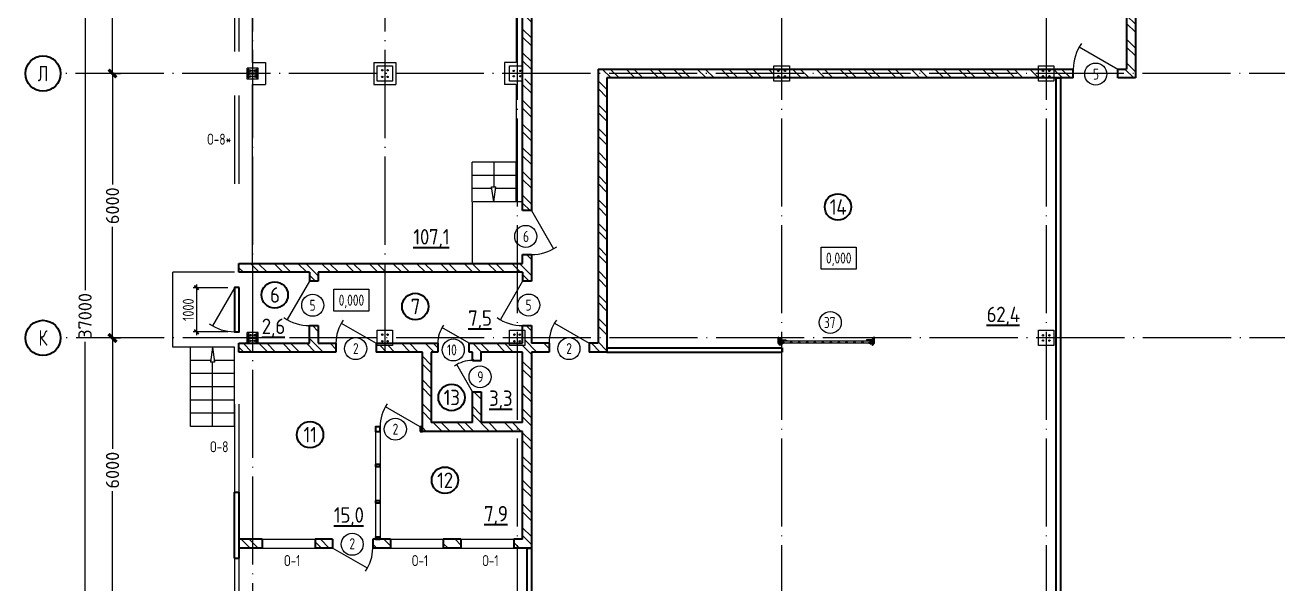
# Model space of a CAD drawing. Extents: x -965262 to 1142518, y -357520 to 71675.
# Drawn here: x -853614 to -825195, y -304829 to -292146 of the extents above; entities that cross this region are included whole.
import ezdxf

# ---------------------------------------------------------------- set-up
doc = ezdxf.new("R2010")
doc.units = 0
doc.header["$LTSCALE"] = 10
doc.linetypes.add('DOTE', pattern=[2.42, 2, -0.2, 0.02, -0.2])
doc.layers.get('0').update_dxf_attribs({"linetype": 'CONTINUOUS', "lineweight": 30})
doc.layers.get('Defpoints').update_dxf_attribs({"linetype": 'CONTINUOUS'})
doc.layers.add('DOTE', color=7, linetype='DOTE', lineweight=9)
doc.styles.add('GOST 2.304', font='isocpeur.ttf', dxfattribs={"width": 0.75, "height": 250})
doc.styles.add('GOST-2.304_Type-B', font='isocpeur.ttf', dxfattribs={"width": 0.9})
doc.styles.get("Standard").update_dxf_attribs({"font": 'isocpeur.ttf', "height": 300})
doc.styles.add('ГОСТ 2м', font='isocpeur.ttf', dxfattribs={"width": 0.8, "height": 250})
doc.dimstyles.get("Standard").update_dxf_attribs({"dimscale": 100, "dimtxt": 300, "dimasz": 1.8, "dimexe": 1.8, "dimexo": 0.625, "dimgap": 0.9, "dimtad": 0, "dimdec": 0, "dimzin": 0, "dimdsep": 46, "dimtxsty": 'Standard', "dimblk": 'ARCHTICK', "dimcen": 0.9, "dimclrd": 256, "dimclre": 256, "dimclrt": 256, "dimadec": 0, "dimazin": 0, "dimtfac": 1, "dimtdec": 0, "dimtofl": 0, "dimtmove": 0, "dimatfit": 3, "dimfxl": 1, "dimtolj": 1, "dimtzin": 0, "dimlwd": 15, "dimlwe": 15, "dimarcsym": 0})
doc.dimstyles.new('ГОСТ 2м', dxfattribs={"dimtxt": 250, "dimasz": 100, "dimexe": 75, "dimexo": 150, "dimgap": 62.5, "dimtad": 1, "dimdec": 0, "dimtxsty": 'ГОСТ 2м', "dimblk": 'ARCHTICK', "dimcen": 150, "dimdle": 75, "dimclrd": 256, "dimclre": 256, "dimclrt": 256, "dimadec": 0, "dimazin": 0, "dimtfac": 1, "dimtdec": 0, "dimtmove": 0, "dimatfit": 3, "dimldrblk": 'OBLIQUE', "dimfxl": 1, "dimlwd": 15, "dimlwe": 15, "dimarcsym": 0})

# ---------------------------------------------------------------- blocks, each defined once
blk = doc.blocks.new('MC2')
at = {"lineweight": 15}
for p, q in [((68127, 41566), (68127, 39900)), ((69794, 41566), (68127, 41566)), ((69794, 39900), (68127, 39900)), ((69794, 41566), (69794, 39900))]:
    blk.add_line(p, q, dxfattribs=at)
for p, q in [((69627, 41400), (68294, 41400)), ((68294, 41400), (68294, 41320)), ((68934, 41320), (68294, 41320)), ((68934, 40146), (68294, 40146)), ((68294, 40146), (68294, 40066)), ((69627, 40066), (68294, 40066)), ((68934, 41320), (68934, 40146)), ((69627, 41320), (68987, 41320)), ((68987, 41320), (68987, 40146)), ((69627, 40146), (68987, 40146)), ((69627, 41400), (69627, 41320)), ((69627, 40146), (69627, 40066))]:
    blk.add_line(p, q)
for centre in [(68527, 41033), (68527, 40433), (69394, 41033), (69394, 40433)]:
    blk.add_circle(centre, 107, dxfattribs=at)
blk = doc.blocks.new('anchor.bolt')
for p, q in [((-0.07, 0), (-0.07, -0.72)), ((0.07, 0), (0.07, -0.06)), ((-0.1, -0.04), (-0.07, -0.03)), ((-0.1, -0.04), (0.09, -0.06)), ((0.07, -0.07), (-0.1, -0.04)), ((-0.1, -0.11), (-0.07, -0.1)), ((-0.1, -0.11), (0.09, -0.13)), ((0.07, -0.14), (-0.1, -0.11)), ((-0.1, -0.18), (-0.07, -0.17)), ((-0.1, -0.18), (0.09, -0.2)), ((0.07, -0.21), (-0.1, -0.18)), ((-0.1, -0.25), (-0.07, -0.24)), ((-0.1, -0.25), (0.09, -0.27)), ((0.07, -0.28), (-0.1, -0.25)), ((-0.1, -0.32), (-0.07, -0.31)), ((-0.1, -0.32), (0.09, -0.34)), ((0.07, -0.35), (-0.1, -0.32)), ((-0.1, -0.39), (-0.07, -0.38)), ((-0.1, -0.39), (0.09, -0.41)), ((0.07, -0.42), (-0.1, -0.39)), ((-0.1, -0.46), (-0.07, -0.45)), ((-0.1, -0.46), (0.09, -0.48)), ((0.07, -0.49), (-0.1, -0.46)), ((-0.1, -0.53), (-0.07, -0.52)), ((-0.1, -0.53), (0.09, -0.55)), ((0.07, -0.56), (-0.1, -0.53)), ((-0.09, -0.6), (-0.07, -0.59)), ((-0.09, -0.6), (0.09, -0.62)), ((0.07, -0.63), (-0.09, -0.6)), ((-0.07, -0.72), (0, -0.8)), ((-0.04, -0.62), (-0.06, -0.63)), ((-0.06, -0.64), (-0.06, -0.63)), ((-0.06, -0.73), (-0.06, -0.64)), ((0, -0.79), (-0.06, -0.73)), ((-0.01, -0.63), (-0.04, -0.62)), ((-0.03, -0.63), (0, -0.79)), ((-0.03, -0.63), (0.01, -0.78)), ((-0.02, -0.63), (0.01, -0.77)), ((-0.01, -0.63), (0.02, -0.76)), ((0.03, -0.69), (-0.01, -0.63)), ((0, -0.64), (0.03, -0.75)), ((0, -0.8), (0.07, -0.72)), ((0, -0.79), (0.03, -0.74)), ((0.01, -0.66), (0.03, -0.74)), ((0.03, -0.74), (0.03, -0.69)), ((0.07, -0.06), (0.09, -0.06)), ((0.09, -0.06), (0.07, -0.07)), ((0.07, -0.07), (0.07, -0.13)), ((0.07, -0.13), (0.09, -0.13)), ((0.09, -0.13), (0.07, -0.14)), ((0.07, -0.14), (0.07, -0.2)), ((0.07, -0.2), (0.09, -0.2)), ((0.09, -0.2), (0.07, -0.21)), ((0.07, -0.21), (0.07, -0.27)), ((0.07, -0.27), (0.09, -0.27)), ((0.09, -0.27), (0.07, -0.28)), ((0.07, -0.28), (0.07, -0.34)), ((0.07, -0.33), (0.09, -0.34)), ((0.09, -0.34), (0.07, -0.35)), ((0.07, -0.35), (0.07, -0.41)), ((0.07, -0.4), (0.09, -0.41)), ((0.09, -0.41), (0.07, -0.42)), ((0.07, -0.42), (0.07, -0.48)), ((0.07, -0.47), (0.09, -0.48)), ((0.09, -0.48), (0.07, -0.49)), ((0.07, -0.49), (0.07, -0.55)), ((0.07, -0.55), (0.09, -0.55)), ((0.09, -0.55), (0.07, -0.56)), ((0.07, -0.56), (0.07, -0.62)), ((0.09, -0.62), (0.07, -0.63)), ((0.07, -0.62), (0.09, -0.62)), ((0.07, -0.63), (0.07, -0.72))]:
    blk.add_line(p, q)
blk.add_arc((0.16, -0.64), 0.222, 187.9982, 219.836)
blk = doc.blocks.new('Крепеж_ворот')
at = {"lineweight": 15}
h = blk.add_hatch(dxfattribs=at)
h.set_pattern_fill('ANSI31', color=256, scale=2, angle=180)
h.set_pattern_definition([(225, (746089.599, 74802.7244), (4.49013, -4.49013), [])])
h.paths.add_polyline_path([(746087, 74804), (746087, 74802), (746091, 74802), (746094, 74802), (746094, 74804)], flags=17)
h.paths.add_polyline_path([(746116, 74802, 0.165118), (746120, 74803), (746124, 74806, -0.301689), (746131, 74807), (746135, 74805, 0.130081), (746138, 74804), (746142, 74804), (746142, 74806), (746138, 74806, -0.130081), (746136, 74807), (746133, 74809, 0.301689), (746123, 74808), (746118, 74805, -0.165112), (746116, 74804), (746064, 74804, -0.414223), (746061, 74807), (746061, 74868), (746059, 74868), (746059, 74869), (746059, 74870), (746059, 74870), (746059, 74871), (746059, 74872), (746059, 74872), (746059, 74873), (746059, 74874), (746059, 74875), (746059, 74876), (746059, 74876), (746059, 74877), (746059, 74877), (746059, 74878), (746059, 74879), (746059, 74879), (746061, 74879), (746061, 74945), (746058, 74945), (746058, 74807, 0.41422), (746064, 74802)])
h = blk.add_hatch(dxfattribs=at)
h.set_pattern_fill('ANSI31', color=256, scale=2, angle=90)
h.set_pattern_definition([(135, (736343.8085, 75928.334), (-4.490128, -4.490128), [])])
edge = h.paths.add_edge_path()
edge.add_ellipse((746065, 74838), major_axis=(-1.67, 1.67), ratio=1, start_angle=45, end_angle=135, ccw=False)
edge.add_line((746063, 74838), (746063, 74868))
edge.add_line((746063, 74868), (746061, 74868))
edge.add_line((746061, 74868), (746061, 74838))
edge.add_ellipse((746065, 74838), major_axis=(-2.89, 2.89), ratio=1, start_angle=45, end_angle=135)
edge.add_line((746065, 74834), (746097, 74834))
edge.add_line((746097, 74834), (746097, 74836))
edge.add_line((746097, 74836), (746065, 74836))
edge = h.paths.add_edge_path()
edge.add_ellipse((746065, 74890), major_axis=(2.89, 2.89), ratio=1, start_angle=106, end_angle=135)
edge.add_line((746061, 74890), (746061, 74879))
edge.add_line((746061, 74879), (746063, 74879))
edge.add_line((746063, 74879), (746063, 74890))
edge.add_ellipse((746065, 74890), major_axis=(-1.67, 1.67), ratio=1, start_angle=16, end_angle=45, ccw=False)
edge.add_line((746063, 74891), (746070, 74904))
edge.add_ellipse((746079, 74899), major_axis=(7.45, 7.45), ratio=1, start_angle=-3, end_angle=106, ccw=False)
edge.add_line((746087, 74906), (746097, 74894))
edge.add_line((746097, 74894), (746099, 74895))
edge.add_line((746099, 74895), (746088, 74907))
edge.add_ellipse((746079, 74899), major_axis=(8.67, 8.67), ratio=1, start_angle=-3, end_angle=106)
edge.add_line((746068, 74905), (746062, 74892))
h = blk.add_hatch(color=256, dxfattribs=at)
h.dxf.hatch_style = 1
h.paths.add_polyline_path([(746146, 74809), (746143, 74810, 0.10613), (746142, 74810), (746136, 74809, -0.181324), (746135, 74810, 0.335683), (746120, 74809, -0.119126), (746119, 74809, 0.371631), (746118, 74808), (746118, 74808, 0.451909), (746119, 74807, 0.124341), (746121, 74808, -0.343618), (746134, 74808, 0.181324), (746137, 74808), (746143, 74808, -0.110452), (746143, 74808), (746147, 74807, -0.710497), (746147, 74805), (746143, 74804), (746136, 74804, -0.178994), (746133, 74805, 0.369834), (746130, 74805, -0.178993), (746127, 74804), (746122, 74804, 0.120709), (746122, 74804), (746120, 74803, -0.017147), (746119, 74802, 0.538795), (746120, 74802), (746127, 74802, 0.207608), (746131, 74804, -0.433918), (746132, 74804, 0.207608), (746135, 74802), (746143, 74802, 0.079707), (746143, 74802), (746148, 74804, 0.461502), (746149, 74807, -0.250825), (746149, 74808, -0.128039), (746173, 74816, 0.416657), (746174, 74816), (746174, 74817, 0.409849), (746173, 74817, 0.127248)])
for p, q in [((746058, 74807), (746058, 74945)), ((746058, 74945), (746061, 74945)), ((746059, 74879), (746063, 74879)), ((746059, 74868), (746059, 74879)), ((746059, 74868), (746063, 74868)), ((746061, 74879), (746061, 74945)), ((746061, 74879), (746061, 74890)), ((746061, 74807), (746061, 74868)), ((746061, 74838), (746061, 74868)), ((746068, 74905), (746062, 74892)), ((746070, 74904), (746063, 74891)), ((746063, 74838), (746063, 74890)), ((746064, 74883), (746063, 74883)), ((746064, 74865), (746063, 74865)), ((746064, 74883), (746064, 74874)), ((746067, 74880), (746064, 74883)), ((746064, 74875), (746064, 74873)), ((746064, 74874), (746064, 74865)), ((746067, 74868), (746064, 74865)), ((746064, 74804), (746116, 74804)), ((746064, 74802), (746116, 74802)), ((746097, 74836), (746065, 74836)), ((746097, 74834), (746065, 74834)), ((746067, 74880), (746067, 74875)), ((746067, 74873), (746067, 74868)), ((746079, 74806), (746102, 74806)), ((746079, 74806), (746079, 74804)), ((746079, 74804), (746102, 74804)), ((746082, 74814), (746081, 74813)), ((746081, 74813), (746081, 74806)), ((746099, 74814), (746082, 74814)), ((746086, 74813), (746086, 74806)), ((746087, 74906), (746097, 74894)), ((746088, 74907), (746099, 74895)), ((746095, 74813), (746095, 74806)), ((746097, 74894), (746099, 74895)), ((746097, 74834), (746097, 74836)), ((746099, 74814), (746100, 74813)), ((746100, 74813), (746100, 74806)), ((746102, 74806), (746102, 74804)), ((746118, 74805), (746123, 74808)), ((746120, 74803), (746124, 74806)), ((746135, 74805), (746131, 74807)), ((746136, 74807), (746133, 74809)), ((746142, 74806), (746138, 74806)), ((746138, 74804), (746142, 74804)), ((746142, 74806), (746142, 74804)), ((746142, 74804), (746142, 74806)), ((746143, 74804), (746147, 74805)), ((746143, 74802), (746148, 74804)), ((746174, 74817), (746174, 74816))]:
    blk.add_line(p, q)
for p, q in [((746061, 74879), (746061, 74881)), ((746061, 74834), (746061, 74868)), ((746063, 74883), (746063, 74874)), ((746063, 74874), (746063, 74865)), ((746073, 74842), (746073, 74905)), ((746073, 74896), (746077, 74892)), ((746073, 74851), (746077, 74855)), ((746074, 74886), (746074, 74861)), ((746074, 74880), (746076, 74880)), ((746074, 74867), (746076, 74867)), ((746076, 74886), (746076, 74883)), ((746076, 74883), (746076, 74886)), ((746076, 74886), (746077, 74886)), ((746076, 74864), (746076, 74883)), ((746077, 74873), (746076, 74880)), ((746076, 74880), (746076, 74867)), ((746077, 74873), (746076, 74867)), ((746076, 74864), (746076, 74861)), ((746076, 74864), (746076, 74861)), ((746076, 74861), (746077, 74861)), ((746077, 74886), (746077, 74892)), ((746077, 74861), (746077, 74855)), ((746081, 74898), (746081, 74886)), ((746081, 74849), (746081, 74861)), ((746087, 74898), (746082, 74898)), ((746082, 74886), (746087, 74886)), ((746082, 74861), (746087, 74861)), ((746087, 74849), (746082, 74849)), ((746087, 74899), (746087, 74898)), ((746087, 74886), (746087, 74898)), ((746087, 74886), (746098, 74886)), ((746087, 74849), (746087, 74861)), ((746087, 74861), (746098, 74861)), ((746087, 74847), (746087, 74849)), ((746099, 74885), (746099, 74883)), ((746099, 74883), (746099, 74864)), ((746099, 74882), (746100, 74882)), ((746099, 74865), (746100, 74865)), ((746099, 74862), (746099, 74864)), ((746100, 74861), (746100, 74886)), ((746100, 74886), (746110, 74886)), ((746100, 74861), (746110, 74861)), ((746110, 74861), (746110, 74886)), ((746110, 74881), (746225, 74881)), ((746110, 74865), (746212, 74865)), ((746114, 74877), (746225, 74877)), ((746250, 74859), (746250, 74863))]:
    blk.add_line(p, q, dxfattribs=at)
at = {"lineweight": 15, "ltscale": 0.5}
for p, q in [((746076, 74886), (746074, 74886)), ((746076, 74861), (746074, 74861))]:
    blk.add_line(p, q, dxfattribs=at)
at = {"lineweight": 15, "extrusion": (-1.7375e-14, 1, 0)}
for p, q in [((746113, 74884), (746225, 74884)), ((746113, 74863), (746113, 74884)), ((746113, 74863), (746136, 74863)), ((746117, 74857), (746117, 74829)), ((746117, 74826), (746119, 74823)), ((746119, 74823), (746123, 74825)), ((746121, 74857), (746121, 74829)), ((746123, 74825), (746121, 74828)), ((746123, 74863), (746123, 74863)), ((746250, 74863), (746123, 74863)), ((746250, 74859), (746123, 74859)), ((746124, 74840), (746124, 74849)), ((746136, 74882), (746157, 74882)), ((746136, 74863), (746136, 74882)), ((746157, 74882), (746157, 74863)), ((746157, 74863), (746212, 74863))]:
    blk.add_line(p, q, dxfattribs=at)
at = {"lineweight": 15, "ltscale": 0.5, "extrusion": (-1.7375e-14, 1, 0)}
for p, q in [((746113, 74880), (746225, 74880)), ((746136, 74866), (746113, 74866)), ((746115, 74871), (746120, 74871)), ((746121, 74857), (746117, 74857)), ((746117, 74852), (746117, 74854)), ((746121, 74840), (746117, 74840)), ((746117, 74837), (746117, 74835)), ((746121, 74829), (746117, 74829)), ((746120, 74839), (746120, 74850)), ((746124, 74848), (746120, 74848)), ((746124, 74841), (746120, 74841)), ((746123, 74869), (746123, 74863)), ((746123, 74863), (746123, 74859)), ((746140, 74863), (746140, 74859)), ((746153, 74863), (746153, 74859)), ((746212, 74866), (746157, 74866)), ((746173, 74863), (746173, 74859))]:
    blk.add_line(p, q, dxfattribs=at)
at = {"lineweight": 15, "extrusion": (-2.77556e-16, -1, 0)}
for p, q in [((746225, 74866), (746114, 74866)), ((746128, 74866), (746128, 74863)), ((746138, 74866), (746138, 74863)), ((746164, 74866), (746164, 74863)), ((746174, 74866), (746174, 74863)), ((746201, 74866), (746201, 74863)), ((746210, 74866), (746210, 74863)), ((746225, 74884), (746225, 74863))]:
    blk.add_line(p, q, dxfattribs=at)
at = {"extrusion": (-1, -4.26669e-14, 0)}
for p, q in [((746118, 74808), (746118, 74808)), ((746136, 74809), (746142, 74810)), ((746143, 74808), (746137, 74808)), ((746143, 74810), (746146, 74809)), ((746147, 74807), (746143, 74808))]:
    blk.add_line(p, q, dxfattribs=at)
at = {"extrusion": (-1, -4.2422e-14, 1.22461e-16)}
for p, q in [((746119, 74803), (746122, 74804)), ((746127, 74802), (746120, 74802)), ((746122, 74804), (746127, 74804)), ((746143, 74802), (746135, 74802)), ((746136, 74804), (746143, 74804))]:
    blk.add_line(p, q, dxfattribs=at)
for centre, radius, start, end in [((746064, 74807), 5.62, 180, 270), ((746064, 74807), 3.11, 180, 270), ((746082, 74804), 10.4, 68.2753, 87.8782), ((746091, 74798), 16.2, 73.306, 107.292), ((746099, 74804), 10.4, 92.1218, 111.7247), ((746116, 74807), 3.11, 270, 307.5043), ((746116, 74807), 5.62, 270, 307.5043), ((746119, 74808), 0.586, 91.7247, 173.2711), ((746119, 74807), 0.586, 173.2711, 270.547), ((746118, 74812), 3.52, 271.7247, 298.8983), ((746118, 74812), 5.21, 270.547, 298.8983), ((746128, 74799), 12.4, 54.8903, 129.1143), ((746128, 74799), 10.7, 54.8903, 130.7448), ((746128, 74801), 8.97, 60.3534, 127.5043), ((746128, 74801), 8.97, 60.3534, 127.5043), ((746128, 74801), 8.97, 60.3534, 127.5043), ((746128, 74801), 6.46, 60.3534, 127.5043), ((746136, 74811), 3.54, 234.8903, 276), ((746136, 74811), 1.86, 234.8903, 276), ((746138, 74810), 5.62, 240.3534, 270), ((746138, 74810), 3.11, 240.3534, 270), ((746143, 74810), 0.292, 71.7675, 96), ((746143, 74808), 0.292, 70.7873, 96), ((746176, 74761), 56.8, 93.2805, 122.2878), ((746147, 74806), 0.562, 289.2127, 70.7873), ((746147, 74806), 2.25, 288.2291, 27.3228), ((746176, 74765), 50.3, 93.6593, 122.8448), ((746150, 74807), 0.586, 151, 207.3228), ((746173, 74817), 0.6, 4.1357, 93.2805), ((746173, 74816), 0.6, 273.6593, 4.1357)]:
    blk.add_arc(centre, radius, start, end)
at = {"lineweight": 15}
for centre, radius, start, end in [((746079, 74899), 8.28, 0, 136.0097), ((746079, 74847), 8.28, 223.9903, 0), ((746077, 74883), 0.956, 180, 270), ((746077, 74883), 0.75, 180, 270), ((746077, 74864), 0.956, 90, 180), ((746077, 74864), 0.75, 90, 180), ((746076, 74892), 0.375, 0, 45), ((746076, 74855), 0.375, 315, 0), ((746082, 74898), 0.375, 91, 180), ((746082, 74886), 0.75, 180, 270), ((746082, 74861), 0.75, 90, 180), ((746082, 74849), 0.375, 180, 269), ((746098, 74885), 0.375, 0, 90), ((746098, 74862), 0.375, 270, 0), ((746123, 74857), 5.92, 90, 180), ((746123, 74829), 5.92, 180, 199.6464), ((746123, 74857), 1.87, 90, 180), ((746129, 74855), 8.15, 194.9986, 233.9214), ((746129, 74833), 8.15, 126.0786, 165.0014), ((746123, 74829), 1.87, 180, 185.5313)]:
    blk.add_arc(centre, radius, start, end, dxfattribs=at)
at = {"lineweight": 15, "ltscale": 0.5}
for centre, radius, start, end in [((746119, 74852), 2.25, 195, 270), ((746119, 74836), 2.25, 90, 165), ((746119, 74850), 0.375, 0, 90), ((746119, 74839), 0.375, 270, 0)]:
    blk.add_arc(centre, radius, start, end, dxfattribs=at)
at = {"extrusion": (-1.22461e-16, -5.20252e-30, -1)}
for centre, radius, start, end in [((-746120, 74802), 0.187, 270, 62.4687), ((-746122, 74803), 0.586, 62.4687, 90), ((-746127, 74809), 4.69, 229.4077, 270), ((-746127, 74807), 4.69, 223.0863, 270), ((-746131, 74803), 2.32, 49.4077, 130.5923), ((-746131, 74803), 0.637, 43.0863, 136.9137), ((-746135, 74807), 4.69, 270, 316.9137), ((-746136, 74809), 4.69, 270, 310.5923), ((-746143, 74804), 0.292, 250.7873, 270), ((-746143, 74802), 0.292, 251.7709, 270)]:
    blk.add_arc(centre, radius, start, end, dxfattribs=at)
at = {"extrusion": (0, 0, -1)}
for centre, major_axis, start_param, end_param in [((746065, 74890), (2.89, 2.89), 3.926991, 4.433136), ((746065, 74838), (-2.89, 2.89), 3.926991, 5.497787), ((746065, 74890), (-1.67, 1.67), 5.497787, 6.003933), ((746065, 74838), (-1.67, 1.67), 3.926991, 5.497787), ((746079, 74899), (8.67, 8.67), 4.433136, 6.335545), ((746079, 74899), (7.45, 7.45), 4.433136, 6.335545)]:
    blk.add_ellipse(centre, major_axis=major_axis, ratio=1, start_param=start_param, end_param=end_param, dxfattribs=at)
for points in [[(746067, 74875), (746066, 74875), (746064, 74875)], [(746064, 74873), (746066, 74873), (746067, 74873)]]:
    blk.add_rational_spline(points, [1, 1.01284142743, 1], degree=2)
at = {"lineweight": 15, "ltscale": 0.5}
for points, knots in [([(746115, 74871), (746115, 74871), (746114, 74871), (746114, 74871), (746114, 74872), (746113, 74872), (746113, 74872), (746113, 74873), (746113, 74873), (746113, 74873)], [0.37141352, 0.37141352, 0.37141352, 0.37141352, 0.39402571, 0.39402571, 0.41663789, 0.41663789, 0.43959523, 0.43959523, 0.46255257, 0.46255257, 0.46255257, 0.46255257]), ([(746123, 74869), (746123, 74869), (746123, 74869), (746122, 74870), (746122, 74870), (746122, 74871), (746122, 74871), (746121, 74871), (746121, 74871), (746120, 74871)], [0.28027447, 0.28027447, 0.28027447, 0.28027447, 0.30323181, 0.30323181, 0.32618916, 0.32618916, 0.34880134, 0.34880134, 0.37141352, 0.37141352, 0.37141352, 0.37141352])]:
    blk.add_open_spline(points, degree=3, knots=knots, dxfattribs=at)
at = {"lineweight": 15}
for points in [[(746117, 74827), (746117, 74827), (746117, 74826), (746117, 74826)], [(746121, 74828), (746121, 74828), (746121, 74828), (746121, 74829)]]:
    blk.add_open_spline(points, degree=3, dxfattribs=at)
at = {"xscale": -50.80000000000001, "yscale": 50.80000000000001, "zscale": 50.80000000000001}
blk.add_blockref('anchor.bolt', (746091, 74804), dxfattribs=at)
blk = doc.blocks.new('_ArchTick')
at = {"color": 0, "linetype": 'ByBlock', "lineweight": 0, "const_width": 0.4}
blk.add_lwpolyline([(-0.5, -0.5), (0.5, 0.5)], dxfattribs=at)
blk = doc.blocks.new('*D2699')
at = {"lineweight": 15, "transparency": 16777216}
for p, q in [((-851630, -299247), (-851630, -301767)), ((-851567, -299247), (-851450, -299247)), ((-851630, -305247), (-851630, -302727)), ((-851567, -305247), (-851450, -305247))]:
    blk.add_line(p, q, dxfattribs=at)
at = {"layer": 'Defpoints', "color": 0, "lineweight": 30, "transparency": 16777216}
for p in [(-851630, -299247), (-851630, -299247), (-851630, -305247, 1451)]:
    blk.add_point(p, dxfattribs=at)
at = {"lineweight": 15, "transparency": 16777216, "xscale": 180, "yscale": 180, "zscale": 180}
for p, rotation in [((-851630, -299247), 90), ((-851630, -305247), 270)]:
    blk.add_blockref('_ArchTick', p, dxfattribs=dict(at, rotation=rotation))
at = {"lineweight": 15, "transparency": 16777216, "insert": (-851630, -302247), "char_height": 300, "attachment_point": 5, "rotation": 90}
blk.add_mtext('\\A1;6000', dxfattribs=at)
blk = doc.blocks.new('*D2700')
at = {"lineweight": 15, "transparency": 16777216}
for p, q in [((-851630, -293247), (-851630, -295767)), ((-851567, -293247), (-851450, -293247)), ((-851630, -299247), (-851630, -296727)), ((-851567, -299247), (-851450, -299247))]:
    blk.add_line(p, q, dxfattribs=at)
at = {"layer": 'Defpoints', "color": 0, "lineweight": 30, "transparency": 16777216}
for p in [(-851630, -293247), (-851630, -293247), (-851630, -299247, 1451)]:
    blk.add_point(p, dxfattribs=at)
at = {"lineweight": 15, "transparency": 16777216, "xscale": 180, "yscale": 180, "zscale": 180}
for p, rotation in [((-851630, -293247), 90), ((-851630, -299247), 270)]:
    blk.add_blockref('_ArchTick', p, dxfattribs=dict(at, rotation=rotation))
at = {"lineweight": 15, "transparency": 16777216, "insert": (-851630, -296247), "char_height": 300, "attachment_point": 5, "rotation": 90}
blk.add_mtext('\\A1;6000', dxfattribs=at)
blk = doc.blocks.new('*D2701')
at = {"lineweight": 15, "transparency": 16777216}
for p, q in [((-851630, -287247), (-851630, -289767)), ((-851567, -287247), (-851450, -287247)), ((-851630, -293247), (-851630, -290727)), ((-851567, -293247), (-851450, -293247))]:
    blk.add_line(p, q, dxfattribs=at)
at = {"layer": 'Defpoints', "color": 0, "lineweight": 30, "transparency": 16777216}
for p in [(-851630, -287247), (-851630, -287247), (-851630, -293247, 1451)]:
    blk.add_point(p, dxfattribs=at)
at = {"lineweight": 15, "transparency": 16777216, "xscale": 180, "yscale": 180, "zscale": 180}
for p, rotation in [((-851630, -287247), 90), ((-851630, -293247), 270)]:
    blk.add_blockref('_ArchTick', p, dxfattribs=dict(at, rotation=rotation))
at = {"lineweight": 15, "transparency": 16777216, "insert": (-851630, -290247), "char_height": 300, "attachment_point": 5, "rotation": 90}
blk.add_mtext('\\A1;6000', dxfattribs=at)
blk = doc.blocks.new('*D2704')
at = {"lineweight": 15, "transparency": 16777216}
for p, q in [((-852315, -280247), (-852433, -280247)), ((-852253, -280247), (-852253, -298162)), ((-852253, -317247), (-852253, -299332)), ((-851580, -317247), (-852433, -317247))]:
    blk.add_line(p, q, dxfattribs=at)
at = {"layer": 'Defpoints', "color": 0, "lineweight": 30, "transparency": 16777216}
for p in [(-852253, -280247), (-852253, -280247), (-851518, -317247)]:
    blk.add_point(p, dxfattribs=at)
at = {"lineweight": 15, "transparency": 16777216, "xscale": 180, "yscale": 180, "zscale": 180}
for p, rotation in [((-852253, -280247), 90), ((-852253, -317247), 270)]:
    blk.add_blockref('_ArchTick', p, dxfattribs=dict(at, rotation=rotation))
at = {"lineweight": 15, "transparency": 16777216, "insert": (-852253, -298747), "char_height": 300, "attachment_point": 5, "rotation": 90}
blk.add_mtext('\\A1;37000', dxfattribs=at)
blk = doc.blocks.new('*D2705')
at = {"lineweight": 15, "transparency": 16777216}
for p, q in [((-849012, -298107), (-849800, -298107)), ((-849725, -298032), (-849725, -299182)), ((-849012, -299107), (-849800, -299107))]:
    blk.add_line(p, q, dxfattribs=at)
at = {"layer": 'Defpoints', "color": 0, "lineweight": 30, "transparency": 16777216}
for p in [(-848862, -298107), (-849725, -299107), (-848862, -299107, 1808)]:
    blk.add_point(p, dxfattribs=at)
at = {"lineweight": 15, "transparency": 16777216, "xscale": 100, "yscale": 100, "zscale": 100}
for p, rotation in [((-849725, -298107), 90), ((-849725, -299107), 270)]:
    blk.add_blockref('_ArchTick', p, dxfattribs=dict(at, rotation=rotation))
at = {"lineweight": 30, "transparency": 16777216, "insert": (-849912, -298607), "char_height": 250, "attachment_point": 5, "rotation": 90, "style": 'ГОСТ 2м'}
blk.add_mtext('1000', dxfattribs=at)
blk = doc.blocks.new('_Oblique')
at = {"color": 0, "linetype": 'ByBlock', "lineweight": -2}
blk.add_line((-0.5, -0.5), (0.5, 0.5), dxfattribs=at)

msp = doc.modelspace()

# ---------------------------------------------------------------- hatches: boundary and pattern name
at = {"lineweight": 15}
h = msp.add_hatch(dxfattribs=at)
h.set_pattern_fill('ANSI32', color=256, scale=40, angle=90, style=0)
h.paths.add_polyline_path([(-820401.8, -280912), (-820601.8, -280912), (-820601.8, -281247), (-820401.8, -281247)])
h.paths.add_polyline_path([(-822606.8, -282772), (-822806.8, -282772), (-822806.8, -285337), (-822606.8, -285337)])
h.paths.add_polyline_path([(-822606.8, -281247), (-822806.8, -281247), (-822806.8, -282572), (-822606.8, -282572)])
h.paths.add_polyline_path([(-822606.8, -280912), (-822806.8, -280912), (-822806.8, -281247), (-822606.8, -281247)])
h.paths.add_polyline_path([(-835967, -291032), (-836367, -291032), (-836367, -291422), (-835967, -291422)])
h.paths.add_polyline_path([(-838957, -291032), (-839357, -291032), (-839357, -291422), (-838957, -291422)], flags=17)
h.paths.add_polyline_path([(-828037, -290097), (-828427, -290097), (-828427, -290497), (-828037, -290497)], flags=17)
h.paths.add_polyline_path([(-843392, -300467), (-843467, -300467), (-843467, -301167), (-844352, -301167), (-844352, -301267), (-843392, -301267)], flags=17)
h.paths.add_polyline_path([(-842327, -301167), (-843267, -301167), (-843267, -300467), (-843292, -300467), (-843292, -301267), (-842327, -301267)])
h.paths.add_polyline_path([(-843392, -299567), (-843467, -299567), (-843467, -299757), (-843392, -299757)], flags=16)
h.paths.add_polyline_path([(-843267, -299567), (-843292, -299567), (-843292, -299757), (-843267, -299757)], flags=17)
h.paths.add_polyline_path([(-844352, -299567), (-844402, -299567), (-844402, -301167), (-844352, -301167)], flags=17)
h.paths.add_polyline_path([(-844452, -299567), (-844602, -299567), (-844602, -301367), (-844452, -301367)], flags=17)
h.paths.add_polyline_path([(-820401.8, -280912), (-820601.8, -280912), (-820601.8, -281247), (-820401.8, -281247)])
h.paths.add_polyline_path([(-848452, -303816.8), (-848762, -303816.8), (-848762, -304016.8), (-848452, -304016.8)])
h.paths.add_polyline_path([(-848237, -303816.8), (-848452, -303816.8), (-848452, -304016.8), (-848237, -304016.8)])
h.paths.add_polyline_path([(-846637, -303816.8), (-847037, -303816.8), (-847037, -304016.8), (-846637, -304016.8)])
h.paths.add_polyline_path([(-845327, -303816.8), (-845727, -303816.8), (-845727, -304016.8), (-845327, -304016.8)])
h.paths.add_polyline_path([(-843727, -303816.8), (-844127, -303816.8), (-844127, -304016.8), (-843727, -304016.8)])
h.paths.add_polyline_path([(-842452, -303816.8), (-842527, -303816.8), (-842527, -304016.8), (-842452, -304016.8)])
h.paths.add_polyline_path([(-842452, -280812), (-842787, -280812), (-842787, -281012), (-842452, -281012)])
h.paths.add_polyline_path([(-842127, -280812), (-842452, -280812), (-842452, -281012), (-842327, -281012), (-842327, -281072), (-842277, -281072), (-842277, -281247), (-842127, -281247)])
h.paths.add_polyline_path([(-842127, -281247), (-842277, -281247), (-842277, -281422), (-842327, -281422), (-842327, -287072), (-842277, -287072), (-842277, -287247), (-842127, -287247)])
h.paths.add_polyline_path([(-842127, -287247), (-842277, -287247), (-842277, -287422), (-842327, -287422), (-842327, -293072), (-842277, -293072), (-842277, -293247), (-842127, -293247), (-842127, -291622), (-836452, -291622), (-836452, -291422), (-842127, -291422)])
h.paths.add_polyline_path([(-842127, -293247), (-842277, -293247), (-842277, -293422), (-842327, -293422), (-842327, -296357), (-842127, -296357)])
h.paths.add_polyline_path([(-842127, -297357), (-842327, -297357), (-842327, -297557), (-842452, -297557), (-842452, -297757), (-842327, -297757), (-842327, -297957), (-842127, -297957)])
h.paths.add_polyline_path([(-842452, -297557), (-845452, -297557), (-845452, -297757), (-842452, -297757)])
h.paths.add_polyline_path([(-845452, -297557), (-848452, -297557), (-848452, -297757), (-847162, -297757), (-847162, -297957), (-846962, -297957), (-846962, -297757), (-845452, -297757)])
h.paths.add_polyline_path([(-848452, -297557), (-848762, -297557), (-848762, -297757), (-848452, -297757)])
h.paths.add_polyline_path([(-848452, -299367), (-848762, -299367), (-848762, -299567), (-848452, -299567)])
h.paths.add_polyline_path([(-846562, -299367), (-846962, -299367), (-846962, -299247), (-847162, -299247), (-847162, -299367), (-848452, -299367), (-848452, -299567), (-846562, -299567)])
h.paths.add_polyline_path([(-846962, -298967), (-847162, -298967), (-847162, -299247), (-846962, -299247)])
h.paths.add_polyline_path([(-845452, -299422), (-845627, -299422), (-845627, -299367), (-845652, -299367), (-845652, -299567), (-845452, -299567)])
h.paths.add_polyline_path([(-844252, -299367), (-845277, -299367), (-845277, -299422), (-845452, -299422), (-845452, -299567), (-844452, -299567), (-844452, -301367), (-842452, -301367), (-842452, -301267), (-843292, -301267), (-843292, -300467), (-843392, -300467), (-843392, -301267), (-844352, -301267), (-844352, -299567), (-844252, -299567)])
h.paths.add_polyline_path([(-842127, -299567), (-841727.5, -299567), (-841727.5, -299367), (-842127, -299367), (-842127, -299247), (-842277, -299247), (-842277, -299422), (-842452, -299422), (-842452, -299567), (-842327, -299567), (-842327, -301267), (-842452, -301267), (-842452, -301367), (-842327, -301367), (-842327, -303816.8), (-842452, -303816.8), (-842452, -304016.8), (-842127, -304016.8)])
h.paths.add_polyline_path([(-842452, -299422), (-842627, -299422), (-842627, -299367), (-843542, -299367), (-843542, -299567), (-843392, -299567), (-843392, -299757), (-843292, -299757), (-843292, -299567), (-842452, -299567)], flags=17)
h.paths.add_polyline_path([(-842127, -298967), (-842327, -298967), (-842327, -299072), (-842277, -299072), (-842277, -299247), (-842127, -299247)])
h.paths.add_polyline_path([(-840417.5, -299247), (-840617.5, -299247), (-840617.5, -299367), (-840817.5, -299367), (-840817.5, -299567), (-840417.5, -299567), (-840417.5, -299472)])
h.paths.add_polyline_path([(-840417.5, -293347), (-836627, -293347), (-836627, -293247), (-840617.5, -293247), (-840617.5, -299247), (-840417.5, -299247)])
h.paths.add_polyline_path([(-836627, -293147), (-840617.5, -293147), (-840617.5, -293247), (-836627, -293247)], flags=17)
h.paths.add_polyline_path([(-830627, -293247), (-836277, -293247), (-836277, -293347), (-830627, -293347)])
h.paths.add_polyline_path([(-830627, -293147), (-836277, -293147), (-836277, -293247), (-830627, -293247)])
h.paths.add_polyline_path([(-829837, -293247), (-830277, -293247), (-830277, -293347), (-829837, -293347)])
h.paths.add_polyline_path([(-829837, -293147), (-830277, -293147), (-830277, -293247), (-829837, -293247)])
h.paths.add_polyline_path([(-832852, -291472), (-833027, -291472), (-833027, -291422), (-836452, -291422), (-836452, -291622), (-832852, -291622)])
h.paths.add_polyline_path([(-830452, -291472), (-830627, -291472), (-830627, -291422), (-832677, -291422), (-832677, -291472), (-832852, -291472), (-832852, -291622), (-830452, -291622)])
h.paths.add_polyline_path([(-830127, -291297), (-830277, -291297), (-830277, -291472), (-830452, -291472), (-830452, -291622), (-830127, -291622)])
h.paths.add_polyline_path([(-830127, -287247), (-830327, -287247), (-830327, -291122), (-830277, -291122), (-830277, -291297), (-830127, -291297)])
h.paths.add_polyline_path([(-830127, -286247), (-830277, -286247), (-830277, -286422), (-830327, -286422), (-830327, -287247), (-830127, -287247)])
h.paths.add_polyline_path([(-826137, -285337), (-830127, -285337), (-830127, -281247), (-830327, -281247), (-830327, -286072), (-830277, -286072), (-830277, -286247), (-830127, -286247), (-830127, -285537), (-826137, -285537)])
h.paths.add_polyline_path([(-830127, -280812), (-830327, -280812), (-830327, -281247), (-830127, -281247)])
h.paths.add_polyline_path([(-818452, -285337), (-825127, -285337), (-825127, -285537), (-818452, -285537)])
h.paths.add_polyline_path([(-815957, -285337), (-818452, -285337), (-818452, -285537), (-815957, -285537)])
h.paths.add_polyline_path([(-812452, -285337), (-814947, -285337), (-814947, -285537), (-812452, -285537)])
h.paths.add_polyline_path([(-806577, -281422), (-806627, -281422), (-806627, -281247), (-806777, -281247), (-806777, -283272), (-807176.8, -283272), (-807176.8, -283472), (-806777, -283472), (-806777, -284177), (-806577, -284177)])
h.paths.add_polyline_path([(-806627, -281072), (-806577, -281072), (-806577, -280912), (-806777, -280912), (-806777, -281247), (-806627, -281247)])
h.paths.add_polyline_path([(-808587, -280912), (-808787, -280912), (-808787, -281247), (-808587, -281247)])
h.paths.add_polyline_path([(-828827, -293347), (-828827, -293147), (-828627, -293147), (-828627, -287147), (-808167, -287147), (-808167, -287347), (-828427, -287347), (-828427, -293347)])
h.paths.add_polyline_path([(-812452, -285537), (-812452, -285337), (-808787, -285337), (-808787, -281247), (-808587, -281247), (-808587, -283272), (-808186.8, -283272), (-808186.8, -283472), (-808587, -283472), (-808587, -285537)])
h.paths.add_polyline_path([(-807157, -287347), (-806757, -287347), (-806757, -287147), (-807157, -287147)])
h.paths.add_polyline_path([(-806677, -293572), (-800117, -293572), (-800117, -293372), (-806677, -293372)])
h.paths.add_polyline_path([(-806677, -299122), (-800117, -299122), (-800117, -298922), (-806677, -298922)])
h = msp.add_hatch(dxfattribs=at)
h.set_pattern_fill('ANSI37', color=256, scale=40, angle=-90)
h.set_pattern_definition([(315, (-834079.87, -299331.12), (89.8026, 89.8026), []), (45, (-834079.87, -299331.12), (-89.8026, 89.8026), [])])
h.paths.add_polyline_path([(-834423.1, -299356.1), (-834423.1, -299316.1)], flags=17)
h.paths.add_polyline_path([(-836455.9, -299316.1), (-834423.1, -299316.1), (-834423.1, -299356.1), (-836455.9, -299356.1)])

# ---------------------------------------------------------------- linework, layer by layer
at = {"extrusion": (0, 0, -1)}
for p, q in [((-842327, -296357), (-842327, -281012)), ((-842127, -291622), (-842127, -296357)), ((-840617.5, -293147), (-840617.5, -299367)), ((-840617.5, -293147), (-829837, -293147)), ((-828827, -293147, 2143.4), (-828627, -293147)), ((-840417.5, -293347), (-840417.5, -299567)), ((-829837, -293347), (-840417.5, -293347)), ((-830227, -312947), (-830227, -293347)), ((-830227, -293347), (-830127, -293347)), ((-830127, -293347), (-830127, -312947)), ((-828427, -293347), (-828827, -293347, 2143.4)), ((-842127, -296357), (-842327, -296357)), ((-842327, -297357), (-842127, -297357)), ((-842327, -297557), (-842327, -297357)), ((-842127, -297357), (-842127, -297957)), ((-848762, -297557), (-842327, -297557)), ((-848762, -297757), (-848762, -297557)), ((-847162, -297757), (-848762, -297757)), ((-847162, -297757), (-847162, -297957)), ((-842327, -297757), (-846962, -297757)), ((-846962, -297757), (-846962, -297957)), ((-842327, -297757), (-842327, -297957)), ((-846962, -297957), (-847162, -297957)), ((-842127, -297957), (-842327, -297957)), ((-847162, -299367), (-847162, -298967)), ((-847162, -298967), (-846962, -298967)), ((-846962, -298967), (-846962, -299367)), ((-842327, -298967), (-842127, -298967)), ((-842327, -299367), (-842327, -298967)), ((-842127, -298967), (-842127, -299367)), ((-848762, -299367), (-847162, -299367)), ((-848762, -299567), (-848762, -299367)), ((-846962, -299367), (-846562, -299367)), ((-846562, -299367), (-846562, -299567)), ((-845652, -299367), (-844252, -299367)), ((-845652, -299367), (-845652, -299567)), ((-844252, -299367), (-844252, -299567)), ((-843542, -299367), (-842327, -299367)), ((-843542, -299567), (-843542, -299367)), ((-841727.5, -299367), (-842127, -299367)), ((-840617.5, -299367), (-840817.5, -299367)), ((-840417.5, -299472), (-836439.5, -299472)), ((-840417.5, -299472), (-840417.5, -299572)), ((-836439.5, -299472), (-836439.5, -299572)), ((-846562, -299567), (-848762, -299567)), ((-844602, -299567), (-845652, -299567)), ((-844602, -301367), (-844602, -299567)), ((-844252, -299567), (-844402, -299567)), ((-844402, -299567), (-844402, -301167)), ((-843467, -299567), (-843542, -299567)), ((-843467, -299757), (-843467, -299567)), ((-843467, -299757), (-843267, -299757)), ((-842327, -299567), (-843267, -299567)), ((-843267, -299757), (-843267, -299567)), ((-842327, -301167), (-842327, -299567)), ((-841727.5, -299567), (-842127, -299567)), ((-842127, -299567), (-842127, -304016.8)), ((-840417.5, -299567), (-840817.5, -299567)), ((-840417.5, -299572), (-836439.5, -299572)), ((-843467, -300467), (-843267, -300467)), ((-843467, -301167), (-843467, -300467)), ((-843267, -300467), (-843267, -301167)), ((-843467, -301167), (-844402, -301167)), ((-842327, -301167), (-843267, -301167)), ((-842327, -301367), (-844602, -301367)), ((-842327, -303816.8), (-842327, -301367)), ((-848862, -304247, -1451.3), (-848862, -302746.9)), ((-848862, -302746.9), (-848762, -302746.9)), ((-848762, -302746.9), (-848762, -304247, 1808.5)), ((-848237, -303816.8), (-848762, -303816.8)), ((-848762, -303816.8), (-848762, -304016.8)), ((-848237, -304016.8), (-848762, -304016.8)), ((-848237, -303816.8), (-848237, -304016.8)), ((-846637, -303816.8), (-847037, -303816.8)), ((-847037, -303816.8), (-847037, -304016.8)), ((-846637, -304016.8), (-847037, -304016.8)), ((-846637, -303816.8), (-846637, -304016.8)), ((-845327, -303816.8), (-845727, -303816.8)), ((-845727, -303816.8), (-845727, -304016.8)), ((-845327, -304016.8), (-845727, -304016.8)), ((-845327, -303816.8), (-845327, -304016.8)), ((-843727, -303816.8), (-844127, -303816.8)), ((-844127, -303816.8), (-844127, -304016.8)), ((-843727, -304016.8), (-844127, -304016.8)), ((-843727, -303816.8), (-843727, -304016.8)), ((-842327, -303816.8), (-842527, -303816.8)), ((-842527, -303816.8), (-842527, -304016.8)), ((-842127, -304016.8), (-842527, -304016.8)), ((-842227, -305747), (-842227, -304016.8)), ((-842127, -304016.8), (-842127, -305747))]:
    msp.add_line(p, q, dxfattribs=at)
for p, q in [((-828627, -287147), (-828627, -293147, 0)), ((-828427, -290497), (-828427, -293347)), ((-841727.5, -299367), (-841727.5, -299567)), ((-840817.5, -299367), (-840817.5, -299567)), ((-842227, -304016.8), (-842127, -304016.8)), ((-848862, -304247, -1451.3), (-848762, -304247, -1451.3))]:
    msp.add_line(p, q)
at = {"lineweight": 15}
for p, q in [((-848462, -287497, -861.5), (-848462, -292997, -390.5)), ((-842472, -287497), (-842472, -292997)), ((-848862, -290746.9), (-848862, -292746.9)), ((-848762, -290746.9), (-848762, -292746.9)), ((-829701.7, -292642), (-828827, -293147, 2143.4)), ((-848462, -292997), (-848162, -292997)), ((-848162, -292997, -904.3), (-848162, -293497, -861.5)), ((-845702, -292997, -1451.3), (-845202, -292997)), ((-845702, -292997, -1451.3), (-845702, -293497)), ((-845202, -292997), (-845202, -293497)), ((-842472, -292997), (-842742, -292997)), ((-842742, -292997, -904.3), (-842742, -293497, -861.5)), ((-845627, -293422, -1451.3), (-845627, -293072, -1451.3)), ((-845627, -293072, -1451.3), (-845277, -293072, -1451.3)), ((-845277, -293072, -1451.3), (-845277, -293422, -1451.3)), ((-842627, -293422, -1451.3), (-842627, -293072, -1451.3)), ((-842627, -293072, -1451.3), (-842327, -293072, -1451.3)), ((-836627, -293422, -1451.3), (-836627, -293072, -1451.3)), ((-836627, -293072, -1451.3), (-836277, -293072, -1451.3)), ((-836277, -293072, -1451.3), (-836277, -293422, -1451.3)), ((-830627, -293422, -1451.3), (-830627, -293072, -1451.3)), ((-830627, -293072, -1451.3), (-830277, -293072, -1451.3)), ((-830277, -293072, -1451.3), (-830277, -293422, -1451.3)), ((-848462, -293497, -347.7), (-848462, -297557)), ((-848462, -293497), (-848162, -293497)), ((-845702, -293497), (-845202, -293497)), ((-845277, -293422, -1451.3), (-845627, -293422, -1451.3)), ((-842472, -293497), (-842742, -293497)), ((-842327, -293422, -1451.3), (-842627, -293422, -1451.3)), ((-842472, -293497), (-842472, -296157)), ((-836277, -293422, -1451.3), (-836627, -293422, -1451.3)), ((-830277, -293422, -1451.3), (-830627, -293422, -1451.3)), ((-848862, -293746.9), (-848862, -295746.9)), ((-848762, -293746.9), (-848762, -295746.9)), ((-842472, -295257), (-843472, -295257)), ((-842984.4, -295257), (-842984.4, -295817.7)), ((-842472, -295557), (-843472, -295557)), ((-842984.4, -296157), (-843033.4, -295817.7)), ((-843033.4, -295817.7), (-842935.4, -295817.7)), ((-842984.4, -296157), (-842935.4, -295817.7)), ((-843027.7, -295857), (-843472, -295857)), ((-842472, -295857), (-842941, -295857)), ((-843472, -296157), (-843472, -297557)), ((-842327, -296157), (-843447, -296157, 0)), ((-842127, -296357), (-841627, -297223)), ((-835558.6, -297184.5, 1808.5), (-834758.6, -297184.5, 1808.5)), ((-835558.6, -297684.5, 1808.5), (-835558.6, -297184.5, 1808.5)), ((-834758.6, -297184.5, 1808.5), (-834758.6, -297684.5, 1808.5)), ((-848862, -297757, 1808.5), (-850262, -297757, 1808.5)), ((-850262, -299457, 1808.5), (-850262, -297757, 1808.5)), ((-834758.6, -297684.5, 1808.5), (-835558.6, -297684.5, 1808.5)), ((-848862, -298107), (-849362, -298973)), ((-848762, -299107), (-848762, -298107)), ((-847162, -297957), (-847667, -298831.7)), ((-842327, -297957), (-842832, -298831.7)), ((-846612.4, -298140.8, 8328.1), (-845812.4, -298140.8, 8328.1)), ((-846612.4, -298640.8, 8328.1), (-846612.4, -298140.8, 8328.1)), ((-845812.4, -298140.8, 8328.1), (-845812.4, -298640.8, 8328.1)), ((-845812.4, -298640.8, 8328.1), (-846612.4, -298640.8, 8328.1)), ((-846440.1, -298912), (-845652, -299367)), ((-841605.6, -298912), (-840817.5, -299367)), ((-845627, -299422, -1451.3), (-845627, -299072, -1451.3)), ((-845627, -299072, -1451.3), (-845277, -299072, -1451.3)), ((-845277, -299072, -1451.3), (-845277, -299422, -1451.3)), ((-843542, -299367), (-844156.9, -299012)), ((-842627, -299422, -1451.3), (-842627, -299072, -1451.3)), ((-842627, -299072, -1451.3), (-842277, -299072, -1451.3)), ((-842277, -299072, -1451.3), (-842277, -299422, -1451.3)), ((-830627, -299422, -1451.3), (-830627, -299072, -1451.3)), ((-830627, -299072, -1451.3), (-830277, -299072, -1451.3)), ((-830277, -299072, -1451.3), (-830277, -299422, -1451.3)), ((-848862, -299457, 1808.5), (-850262, -299457, 1808.5)), ((-848862, -299457, 1808.5), (-850052, -299457, 1808.5)), ((-849862, -301257, 1808.5), (-849862, -299457, 1808.5)), ((-849362, -299457, 1808.5), (-849411, -299796.3, 1808.5)), ((-849362, -299457, 1808.5), (-849313, -299796.3, 1808.5)), ((-848862, -301257, 1808.5), (-848862, -299457, 1808.5)), ((-845277, -299422, -1451.3), (-845627, -299422, -1451.3)), ((-842277, -299422, -1451.3), (-842627, -299422, -1451.3)), ((-836455.9, -299316.1, 1808.5), (-834423.1, -299316.1, 1808.5)), ((-836455.9, -299356.1, 1808.5), (-836455.9, -299316.1, 1808.5)), ((-836455.9, -299356.1, 1808.5), (-834423.1, -299356.1, 1808.5)), ((-834423.1, -299356.1, 1808.5), (-834423.1, -299316.1, 1808.5)), ((-830277, -299422, -1451.3), (-830627, -299422, -1451.3)), ((-849405.3, -299757, 1808.5), (-849862, -299757, 1808.5)), ((-849405.3, -299757, 1808.5), (-849862, -299757, 1808.5)), ((-849405.3, -299757, 1808.5), (-849862, -299757, 1808.5)), ((-849313, -299796.3, 1808.5), (-849411, -299796.3, 1808.5)), ((-849362, -301257, 1808.5), (-849362, -299796.3, 1808.5)), ((-848862, -299757, 1808.5), (-849318.7, -299757, 1808.5)), ((-848862, -299757, 1808.5), (-849318.7, -299757, 1808.5)), ((-848862, -299757, 1808.5), (-849318.7, -299757, 1808.5)), ((-848862, -300057, 1808.5), (-849862, -300057, 1808.5)), ((-848862, -300057, 1808.5), (-849862, -300057, 1808.5)), ((-843467, -300467), (-843822, -299852.1)), ((-848862, -300357, 1808.5), (-849862, -300357, 1808.5)), ((-848862, -300357, 1808.5), (-849862, -300357, 1808.5)), ((-848862, -300657, 1808.5), (-849862, -300657, 1808.5)), ((-848862, -300657, 1808.5), (-849862, -300657, 1808.5)), ((-848862, -300957, 1808.5), (-849862, -300957, 1808.5)), ((-848862, -300957, 1808.5), (-849862, -300957, 1808.5)), ((-848862, -300746.9), (-848862, -302746.9)), ((-848762, -300746.9), (-848762, -302746.9)), ((-844652, -301267), (-845440.1, -300812)), ((-848862, -301257, 1808.5), (-849862, -301257, 1808.5)), ((-845662, -301367), (-845662, -302116.8)), ((-845562, -301367), (-845562, -302116.8)), ((-845662, -302166.8), (-845662, -302941.8)), ((-845562, -302166.8), (-845562, -302941.8)), ((-845662, -302991.8), (-845662, -303766.8)), ((-845562, -302991.8), (-845562, -303766.8)), ((-848862, -303947, 1808.5), (-848862, -306247, 1808.5)), ((-848762, -303947, 1808.5), (-848762, -306247, 1808.5)), ((-848237, -303816.8), (-847037, -303816.8)), ((-848237, -304016.8), (-847037, -304016.8)), ((-845848.9, -304471.8), (-846637, -304016.8)), ((-845327, -303816.8), (-844127, -303816.8)), ((-845327, -304016.8), (-844127, -304016.8)), ((-843727, -303816.8), (-842527, -303816.8)), ((-843727, -304016.8), (-842527, -304016.8))]:
    msp.add_line(p, q, dxfattribs=at)
at = {"ltscale": 200}
for p, q in [((-829837, -293347), (-829837, -293147)), ((-828827, -293347, 2143.4), (-828827, -293147, 2143.4))]:
    msp.add_line(p, q, dxfattribs=at)
at = {"lineweight": 15, "ltscale": 100}
for p, q in [((-843472, -296157), (-843472, -295257)), ((-842472, -296157), (-842472, -295257))]:
    msp.add_line(p, q, dxfattribs=at)
for points in [[(-830127, -312947), (-830227, -312947), (-830227, -293347), (-830127, -293347)], [(-845562, -301367), (-845562, -301267), (-845662, -301267), (-845662, -301367)], [(-844652, -301367), (-844602, -301367), (-844602, -301267), (-844652, -301267)], [(-845562, -302166.8), (-845562, -302116.8), (-845662, -302116.8), (-845662, -302166.8)], [(-845562, -302991.8), (-845562, -302941.8), (-845662, -302941.8), (-845662, -302991.8)], [(-845562, -303816.8), (-845562, -303766.8), (-845662, -303766.8), (-845662, -303816.8)]]:
    msp.add_lwpolyline(points, close=True)
at = {"color": 6, "lineweight": 30}
msp.add_lwpolyline([(-848759.7, -298104.7), (-848862, -298104.7), (-848862, -299107), (-848759.7, -299107)], close=True, dxfattribs=at)
at = {"lineweight": 15}
for centre, radius in [((-845512, -293172, -1451.3), 16), ((-845392, -293172, -1451.3), 16), ((-842527, -293187, -1451.3), 16), ((-842377, -293187, -1451.3), 16), ((-836527, -293187, -1451.3), 16), ((-836377, -293187, -1451.3), 16), ((-830527, -293187, -1451.3), 16), ((-830377, -293187, -1451.3), 16), ((-829328.3, -293258.6, -4711.1), 250), ((-845512, -293322, -1451.3), 16), ((-845392, -293322, -1451.3), 16), ((-842527, -293307, -1451.3), 16), ((-842377, -293307, -1451.3), 16), ((-836527, -293307, -1451.3), 16), ((-836377, -293307, -1451.3), 16), ((-830527, -293307, -1451.3), 16), ((-830377, -293307, -1451.3), 16), ((-842255.7, -296943.1, -4711.1), 250), ((-847088.7, -298505.7, -4711.1), 250), ((-842189.9, -298500.2, -4711.1), 250), ((-835349.3, -298896.6, -4711.1), 250), ((-846114.9, -299488.6, -4711.1), 250), ((-845512, -299172, -1451.3), 16), ((-845392, -299172, -1451.3), 16), ((-842512, -299172, -1451.3), 16), ((-842392, -299172, -1451.3), 16), ((-841277, -299488.6, -4711.1), 250), ((-830527, -299187, -1451.3), 16), ((-830377, -299187, -1451.3), 16), ((-845512, -299322, -1451.3), 16), ((-845392, -299322, -1451.3), 16), ((-843901.8, -299518.1, -4711.1), 250), ((-842512, -299322, -1451.3), 16), ((-842392, -299322, -1451.3), 16), ((-830527, -299307, -1451.3), 16), ((-830377, -299307, -1451.3), 16), ((-843293.7, -300129.5), 250), ((-845215.3, -301317.6, -4711.1), 250), ((-846193.7, -303929.1, -4711.1), 250)]:
    msp.add_circle(centre, radius, dxfattribs=at)
for centre in [(-835174.7, -296274.5, -4711.1), (-847950.7, -298272, -4711.1), (-844763.1, -298533.8, -4711.1), (-843939, -300597.5, -4711.1), (-847148.9, -301442, -4711.1), (-844089.9, -302476.9, -4711.1)]:
    msp.add_circle(centre, 300)
for centre, radius, start, end in [((-828827, -293147, 2143.4), 1010, 145, 180), ((-842127, -296357), 1000, 270, 305), ((-848862, -298107, 1808.5), 1000, 235, 270), ((-847162, -297957), 1010, 235, 270), ((-845652, -299367), 910, 145, 180), ((-843542, -299367), 710, 145, 180), ((-842327, -297957), 1010, 235, 270), ((-840817.5, -299367), 910, 145, 180), ((-843467, -300467), 710, 90, 125), ((-844652, -301267), 910, 145, 180), ((-846637, -304016.8), 910, 325, 0)]:
    msp.add_arc(centre, radius, start, end, dxfattribs=at)
at = {"layer": 'DOTE', "ltscale": 100, "extrusion": (0, -1, 0)}
for p, q in [((-842452, -279747, -1451.3), (-842452, -355782.3, -1451.3)), ((-836452, -279747, -1451.3), (-836452, -355782.3, -1451.3)), ((-830452, -279747, -1451.3), (-830452, -355782.3, -1451.3)), ((-848452, -280610.2, -1451.3), (-848452, -355782.3, -1451.3)), ((-845452, -280610.2, -1451.3), (-845452, -299692.6, -1451.3))]:
    msp.add_line(p, q, dxfattribs=at)
at = {"layer": 'DOTE', "ltscale": 100}
for p, q in [((-853607.2, -293247, -1451.3), (-853613.9, -293247, -1451.3)), ((-799648.2, -293247, -1451.3), (-852807.2, -293247, -1451.3)), ((-853607.2, -299247, -1451.3), (-853613.9, -299247, -1451.3)), ((-799637.8, -299247, -1451.3), (-852807.2, -299247, -1451.3))]:
    msp.add_line(p, q, dxfattribs=at)
at = {"layer": 'DOTE', "linetype": 'Continuous', "lineweight": 30}
for centre in [(-853207.2, -293247, -1451.3), (-853207.2, -299247, -1451.3)]:
    msp.add_circle(centre, 400, dxfattribs=at)

# ---------------------------------------------------------------- block references
at = {"lineweight": 15, "xscale": 0.1500000000232831, "yscale": 0.1500000000232831, "zscale": 0.1500000000232831, "rotation": 270}
for p in [(-854561.9, -282902.9), (-854561.9, -288902.9)]:
    msp.add_blockref('MC2', p, dxfattribs=at)
msp.add_blockref('Крепеж_ворот', (-1582579.8, -374173.6, 1808.5))
at = {"xscale": -1}
msp.add_blockref('Крепеж_ворот', (-88299.2, -374173.6, 1808.5), dxfattribs=at)

# ---------------------------------------------------------------- texts
at = {"lineweight": 15, "width": 0.75}
for s, p in [('5', (-829389.7, -293384.3, -4711.1)), ('6', (-842318.2, -297068.8, -4711.1)), ('5', (-847160, -298631.4, -4711.1)), ('5', (-842261.3, -298625.9, -4711.1)), ('37', (-835493.7, -299022.3, -4711.1)), ('2', (-846176.5, -299614.3, -4711.1)), ('10', (-844043.2, -299643.8, -4711.1)), ('2', (-841338.3, -299614.3, -4711.1)), ('9', (-843355.1, -300255.1)), ('2', (-845276.7, -301443.3, -4711.1)), ('2', (-846255.1, -304041.3, -4711.1))]:
    msp.add_text(s, height=250, dxfattribs=at).set_placement(p)
at = {"width": 0.75}
for s, p in [('О-8*', (-849481.3, -294861.8, 11766.4)), ('О-8', (-849416.4, -301841.1, 11766.4)), ('О-1', (-847738, -304424.3, -4711.1)), ('О-1', (-844839.4, -304424.3, -4711.1)), ('О-1', (-843241.8, -304424.3, -4711.1))]:
    msp.add_text(s, height=250, dxfattribs=at).set_placement(p)
at = {"style": 'GOST 2.304', "width": 0.75}
for p in [(-835445.9, -297558.5, 1808.5), (-846499.7, -298514.8, 8328.1)]:
    msp.add_text('0,000', height=250, dxfattribs=at).set_placement(p)
at = {"char_height": 350, "attachment_point": 5, "style": 'GOST-2.304_Type-B'}
for s, insert, width in [('{\\fISOCPEUR|b0|i0|c0|p34;\\T0.95;14}', (-835174.7, -296274.5), 800), ('{\\fISOCPEUR|b0|i0|c0|p34;\\T0.95;\\L107,1}', (-844399.6, -296992.7), 2000), ('{\\fISOCPEUR|b0|i0|c0|p34;\\T0.95;6}', (-847950.7, -298272), 800), ('{\\fISOCPEUR|b0|i0|c0|p34;\\T0.95;7}', (-844763.1, -298533.8), 800), ('{\\fISOCPEUR|b0|i0|c0|p34;\\T0.95;\\L7,5}', (-843299.4, -298836.3), 2000), ('{\\fISOCPEUR|b0|i0|c0|p34;\\T0.95;\\L62,4}', (-831429, -298754.3), 2000), ('{\\fISOCPEUR|b0|i0|c0|p34;\\T0.95;\\L2,6}', (-847984.1, -299023.4), 2000), ('{\\fISOCPEUR|b0|i0|c0|p34;\\T0.95;13}', (-843939, -300597.5), 800), ('{\\fISOCPEUR|b0|i0|c0|p34;\\T0.95;\\L3,3}', (-842827.4, -300655.3), 2000), ('{\\fISOCPEUR|b0|i0|c0|p34;\\T0.95;11}', (-847148.9, -301442), 800), ('{\\fISOCPEUR|b0|i0|c0|p34;\\T0.95;12}', (-844089.9, -302476.9), 800), ('{\\fISOCPEUR|b0|i0|c0|p34;\\T0.95;\\L15,0}', (-846273.4, -303305.2), 2000), ('{\\fISOCPEUR|b0|i0|c0|p34;\\T0.95;\\L7,9}', (-842936.6, -303276.3), 2000)]:
    msp.add_mtext(s, dxfattribs=dict(at, insert=insert, width=width))
at = {"layer": 'DOTE', "linetype": 'Continuous', "lineweight": 30, "ltscale": 100, "char_height": 350, "width": 800, "attachment_point": 5, "style": 'GOST 2.304'}
for s, insert in [('Л', (-853207.2, -293247, -1451.3)), ('К', (-853207.2, -299247, -1451.3))]:
    msp.add_mtext(s, dxfattribs=dict(at, insert=insert))

# ---------------------------------------------------------------- dimensions: what is measured, and where the dimension line sits
at = {"lineweight": 15}
for base, p1, p2, picture, middle in [((-852252.7, -280247), (-851517.7, -317247), (-852252.7, -280247), '*D2704', (-852252.7, -298747)), ((-851630, -287247, -1451.3), (-851630, -293247), (-851630, -287247, -1451.3), '*D2701', (-851630, -290247, -1451.3)), ((-851630, -293247, -1451.3), (-851630, -299247), (-851630, -293247, -1451.3), '*D2700', (-851630, -296247, -1451.3)), ((-851630, -299247, -1451.3), (-851630, -305247), (-851630, -299247, -1451.3), '*D2699', (-851630, -302247, -1451.3))]:
    dim = msp.add_linear_dim(base=base, p1=p1, p2=p2, angle=90, dimstyle='Standard', dxfattribs=at)
    dim.commit()
    dim.dimension.update_dxf_attribs({"geometry": picture, "text_midpoint": middle})
at = {"lineweight": 30}
dim = msp.add_linear_dim(base=(-849725, -299107), p1=(-848862, -298107), p2=(-848862, -299107, 1808.5), angle=90, dimstyle='ГОСТ 2м', dxfattribs=at)
dim.commit()
dim.dimension.update_dxf_attribs({"geometry": '*D2705', "text_midpoint": (-849912.5, -298607)})

doc.saveas('drawing.dxf')
